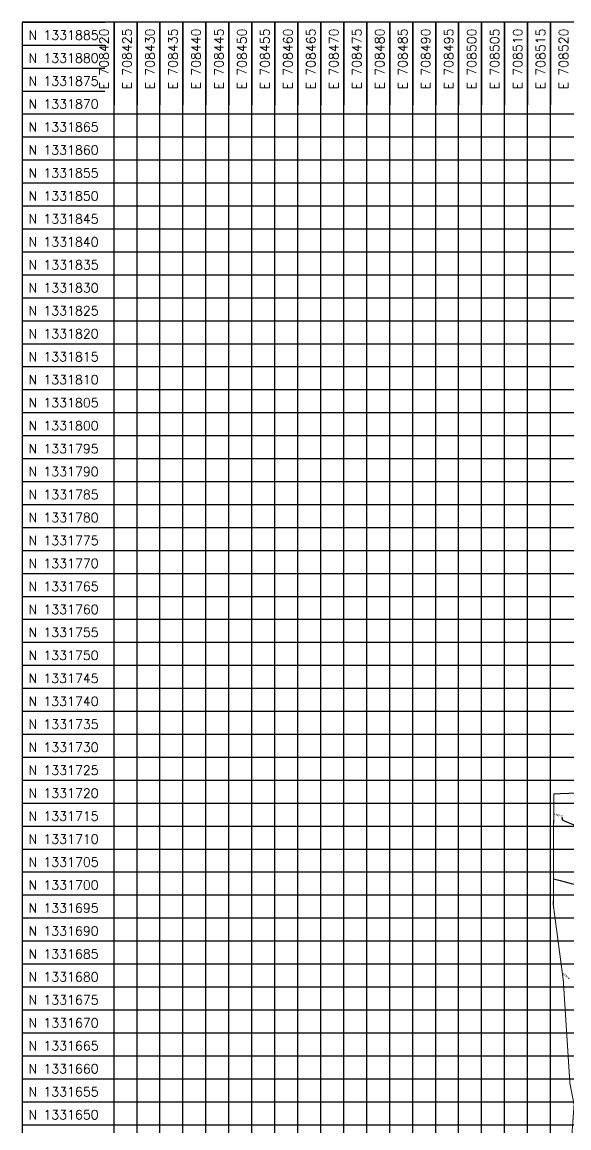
# Model space of a CAD drawing. Header units: millimetres. Extents: x 708400 to 708940, y 1331410 to 1331890.
# Drawn here: x 708400 to 708519, y 1331649.3 to 1331890 of the extents above; entities that cross this region are included whole.
import ezdxf
from ezdxf.enums import TextEntityAlignment as Align

# ---------------------------------------------------------------- set-up
doc = ezdxf.new("R2010")
doc.units = ezdxf.units.MM
for name, color, linetype in [('BOUNDARY', 7, 'Continuous'), ('CONT-MJR', 210, 'Continuous'), ('CONT-MNR', 90, 'Continuous'), ('grid', 4, 'Continuous')]:
    doc.layers.add(name, color=color, linetype=linetype)
doc.styles.add('RS', font='romans.shx', dxfattribs={"height": 5})

msp = doc.modelspace()

# ---------------------------------------------------------------- linework, layer by layer
msp.add_lwpolyline([(708400, 1331410), (708940, 1331410), (708940, 1331890), (708400, 1331890)], close=True)
at = {"layer": 'BOUNDARY', "ltscale": 0.5, "const_width": 0.221, "elevation": 692.39}
msp.add_lwpolyline([(708710.45, 1331642.1), (708710.07, 1331653.8), (708708.68, 1331680.75), (708706.25, 1331717.47), (708704.33, 1331740.93), (708704.89, 1331747.47), (708708.11, 1331761.17), (708710.7, 1331767.7), (708715.5, 1331773.49), (708723.47, 1331784.82), (708743.11, 1331815.42), (708661.23, 1331819.56), (708617.7, 1331798.96), (708573.07, 1331758.94), (708572.73, 1331724.14), (708515.7, 1331722), (708515.6, 1331697.78), (708517.77, 1331681.44), (708519.21, 1331658.97), (708520.12, 1331654.4), (708517.91, 1331623.96)], dxfattribs=at)
at = {"layer": 'CONT-MJR', "elevation": 690, "flags": 128}
for points in [[(708518.75, 1331722.11), (708518.79, 1331722.1), (708518.84, 1331722.09)], [(708519.06, 1331681.85), (708518.9, 1331681.97)]]:
    msp.add_lwpolyline(points, dxfattribs=at)
at = {"layer": 'CONT-MNR', "elevation": 689.75, "flags": 128}
for points in [[(708515.68, 1331717.6), (708515.72, 1331717.59), (708515.82, 1331717.57)], [(708517.39, 1331716.85), (708517.49, 1331716.62), (708517.55, 1331716.45), (708517.6, 1331716.36), (708517.64, 1331716.29), (708517.71, 1331716.25), (708517.79, 1331716.22), (708518.12, 1331716.09), (708519.03, 1331715.71), (708520.42, 1331715.14), (708522.17, 1331714.42), (708524.19, 1331713.59), (708526.15, 1331712.78)], [(708522.75, 1331701.61), (708522.45, 1331701.7), (708521, 1331702.08), (708519.59, 1331702.44), (708518.28, 1331702.77), (708517.14, 1331703.06), (708516.23, 1331703.29), (708515.62, 1331703.45)]]:
    msp.add_lwpolyline(points, dxfattribs=at)
at = {"layer": 'grid'}
for p, q in [((708400, 1331890), (708418, 1331890)), ((708400, 1331890), (708400, 1331872)), ((708420, 1331890), (708420, 1331872)), ((708420, 1331410), (708420, 1331890)), ((708425, 1331890), (708425, 1331872)), ((708425, 1331410), (708425, 1331890)), ((708430, 1331890), (708430, 1331872)), ((708430, 1331410), (708430, 1331890)), ((708435, 1331890), (708435, 1331872)), ((708435, 1331410), (708435, 1331890)), ((708440, 1331890), (708440, 1331872)), ((708440, 1331410), (708440, 1331890)), ((708445, 1331890), (708445, 1331872)), ((708445, 1331410), (708445, 1331890)), ((708450, 1331890), (708450, 1331872)), ((708450, 1331410), (708450, 1331890)), ((708455, 1331890), (708455, 1331872)), ((708455, 1331410), (708455, 1331890)), ((708460, 1331890), (708460, 1331872)), ((708460, 1331410), (708460, 1331890)), ((708465, 1331890), (708465, 1331872)), ((708465, 1331410), (708465, 1331890)), ((708470, 1331890), (708470, 1331872)), ((708470, 1331410), (708470, 1331890)), ((708475, 1331890), (708475, 1331872)), ((708475, 1331410), (708475, 1331890)), ((708480, 1331890), (708480, 1331872)), ((708480, 1331410), (708480, 1331890)), ((708485, 1331890), (708485, 1331872)), ((708485, 1331410), (708485, 1331890)), ((708490, 1331890), (708490, 1331872)), ((708490, 1331410), (708490, 1331890)), ((708495, 1331890), (708495, 1331872)), ((708495, 1331410), (708495, 1331890)), ((708500, 1331890), (708500, 1331872)), ((708500, 1331410), (708500, 1331890)), ((708505, 1331890), (708505, 1331872)), ((708505, 1331410), (708505, 1331890)), ((708510, 1331890), (708510, 1331872)), ((708510, 1331410), (708510, 1331890)), ((708515, 1331890), (708515, 1331872)), ((708515, 1331410), (708515, 1331890)), ((708400, 1331885), (708418, 1331885)), ((708400, 1331880), (708418, 1331880)), ((708400, 1331875), (708418, 1331875)), ((708400, 1331870), (708845, 1331870)), ((708400, 1331865), (708845, 1331865)), ((708400, 1331860), (708845, 1331860)), ((708400, 1331855), (708845, 1331855)), ((708400, 1331850), (708845, 1331850)), ((708400, 1331845), (708845, 1331845)), ((708400, 1331840), (708845, 1331840)), ((708400, 1331835), (708845, 1331835)), ((708400, 1331830), (708845, 1331830)), ((708400, 1331825), (708845, 1331825)), ((708400, 1331820), (708845, 1331820)), ((708400, 1331815), (708845, 1331815)), ((708400, 1331810), (708845, 1331810)), ((708400, 1331805), (708845, 1331805)), ((708400, 1331800), (708845, 1331800)), ((708400, 1331795), (708845, 1331795)), ((708400, 1331790), (708845, 1331790)), ((708400, 1331785), (708845, 1331785)), ((708400, 1331780), (708845, 1331780)), ((708400, 1331775), (708845, 1331775)), ((708400, 1331770), (708845, 1331770)), ((708400, 1331765), (708845, 1331765)), ((708400, 1331760), (708845, 1331760)), ((708400, 1331755), (708845, 1331755)), ((708400, 1331750), (708845, 1331750)), ((708400, 1331745), (708845, 1331745)), ((708400, 1331740), (708845, 1331740)), ((708400, 1331735), (708845, 1331735)), ((708400, 1331730), (708845, 1331730)), ((708400, 1331725), (708845, 1331725)), ((708400, 1331720), (708845, 1331720)), ((708400, 1331715), (708845, 1331715)), ((708400, 1331710), (708845, 1331710)), ((708400, 1331705), (708845, 1331705)), ((708400, 1331700), (708845, 1331700)), ((708400, 1331695), (708845, 1331695)), ((708400, 1331690), (708845, 1331690)), ((708400, 1331685), (708845, 1331685)), ((708400, 1331680), (708845, 1331680)), ((708400, 1331675), (708845, 1331675)), ((708400, 1331670), (708845, 1331670)), ((708400, 1331665), (708845, 1331665)), ((708400, 1331660), (708845, 1331660)), ((708400, 1331655), (708845, 1331655)), ((708400, 1331650), (708845, 1331650))]:
    msp.add_line(p, q, dxfattribs=at)

# ---------------------------------------------------------------- texts
at = {"layer": 'CONT-MJR', "insert": (708518.11, 1331682.59, 690), "char_height": 0.4, "attachment_point": 5, "rotation": 322.1452}
msp.add_mtext('{690.00}', dxfattribs=at)
at = {"layer": 'CONT-MNR', "insert": (708516.89, 1331717.3, 689.75), "char_height": 0.4, "attachment_point": 5, "rotation": 344.4953}
msp.add_mtext('{689.75}', dxfattribs=at)
at = {"layer": 'grid', "style": 'RS'}
for s, p in [('E 708420', (708419.43, 1331888.61)), ('E 708425', (708424.43, 1331888.61)), ('E 708430', (708429.43, 1331888.61)), ('E 708435', (708434.43, 1331888.61)), ('E 708440', (708439.43, 1331888.61)), ('E 708445', (708444.43, 1331888.61)), ('E 708450', (708449.43, 1331888.61)), ('E 708455', (708454.43, 1331888.61)), ('E 708460', (708459.43, 1331888.61)), ('E 708465', (708464.43, 1331888.61)), ('E 708470', (708469.43, 1331888.61)), ('E 708475', (708474.43, 1331888.61)), ('E 708480', (708479.43, 1331888.61)), ('E 708485', (708484.43, 1331888.61)), ('E 708490', (708489.43, 1331888.61)), ('E 708495', (708494.43, 1331888.61)), ('E 708500', (708499.43, 1331888.61)), ('E 708505', (708504.43, 1331888.61)), ('E 708510', (708509.43, 1331888.61)), ('E 708515', (708514.43, 1331888.61)), ('E 708520', (708519.43, 1331888.61))]:
    msp.add_text(s, height=2, rotation=90, dxfattribs=at).set_placement(p, align=Align.BOTTOM_RIGHT)
for s, p in [('N 1331885', (708401.39, 1331885.56)), ('N 1331880', (708401.39, 1331880.56)), ('N 1331875', (708401.39, 1331875.56)), ('N 1331870', (708401.39, 1331870.56)), ('N 1331865', (708401.39, 1331865.56)), ('N 1331860', (708401.39, 1331860.56)), ('N 1331855', (708401.39, 1331855.56)), ('N 1331850', (708401.39, 1331850.56)), ('N 1331845', (708401.39, 1331845.56)), ('N 1331840', (708401.39, 1331840.56)), ('N 1331835', (708401.39, 1331835.56)), ('N 1331830', (708401.39, 1331830.56)), ('N 1331825', (708401.39, 1331825.56)), ('N 1331820', (708401.39, 1331820.56)), ('N 1331815', (708401.39, 1331815.56)), ('N 1331810', (708401.39, 1331810.56)), ('N 1331805', (708401.39, 1331805.56)), ('N 1331800', (708401.39, 1331800.56)), ('N 1331795', (708401.39, 1331795.56)), ('N 1331790', (708401.39, 1331790.56)), ('N 1331785', (708401.39, 1331785.56)), ('N 1331780', (708401.39, 1331780.56)), ('N 1331775', (708401.39, 1331775.56)), ('N 1331770', (708401.39, 1331770.56)), ('N 1331765', (708401.39, 1331765.56)), ('N 1331760', (708401.39, 1331760.56)), ('N 1331755', (708401.39, 1331755.56)), ('N 1331750', (708401.39, 1331750.56)), ('N 1331745', (708401.39, 1331745.56)), ('N 1331740', (708401.39, 1331740.56)), ('N 1331735', (708401.39, 1331735.56)), ('N 1331730', (708401.39, 1331730.56)), ('N 1331725', (708401.39, 1331725.56)), ('N 1331720', (708401.39, 1331720.56)), ('N 1331715', (708401.39, 1331715.56)), ('N 1331710', (708401.39, 1331710.56)), ('N 1331705', (708401.39, 1331705.56)), ('N 1331700', (708401.39, 1331700.56)), ('N 1331695', (708401.39, 1331695.56)), ('N 1331690', (708401.39, 1331690.56)), ('N 1331685', (708401.39, 1331685.56)), ('N 1331680', (708401.39, 1331680.56)), ('N 1331675', (708401.39, 1331675.56)), ('N 1331670', (708401.39, 1331670.56)), ('N 1331665', (708401.39, 1331665.56)), ('N 1331660', (708401.39, 1331660.56)), ('N 1331655', (708401.39, 1331655.56)), ('N 1331650', (708401.39, 1331650.56))]:
    msp.add_text(s, height=2, dxfattribs=at).set_placement(p, align=Align.BOTTOM_LEFT)

doc.saveas('drawing.dxf')
